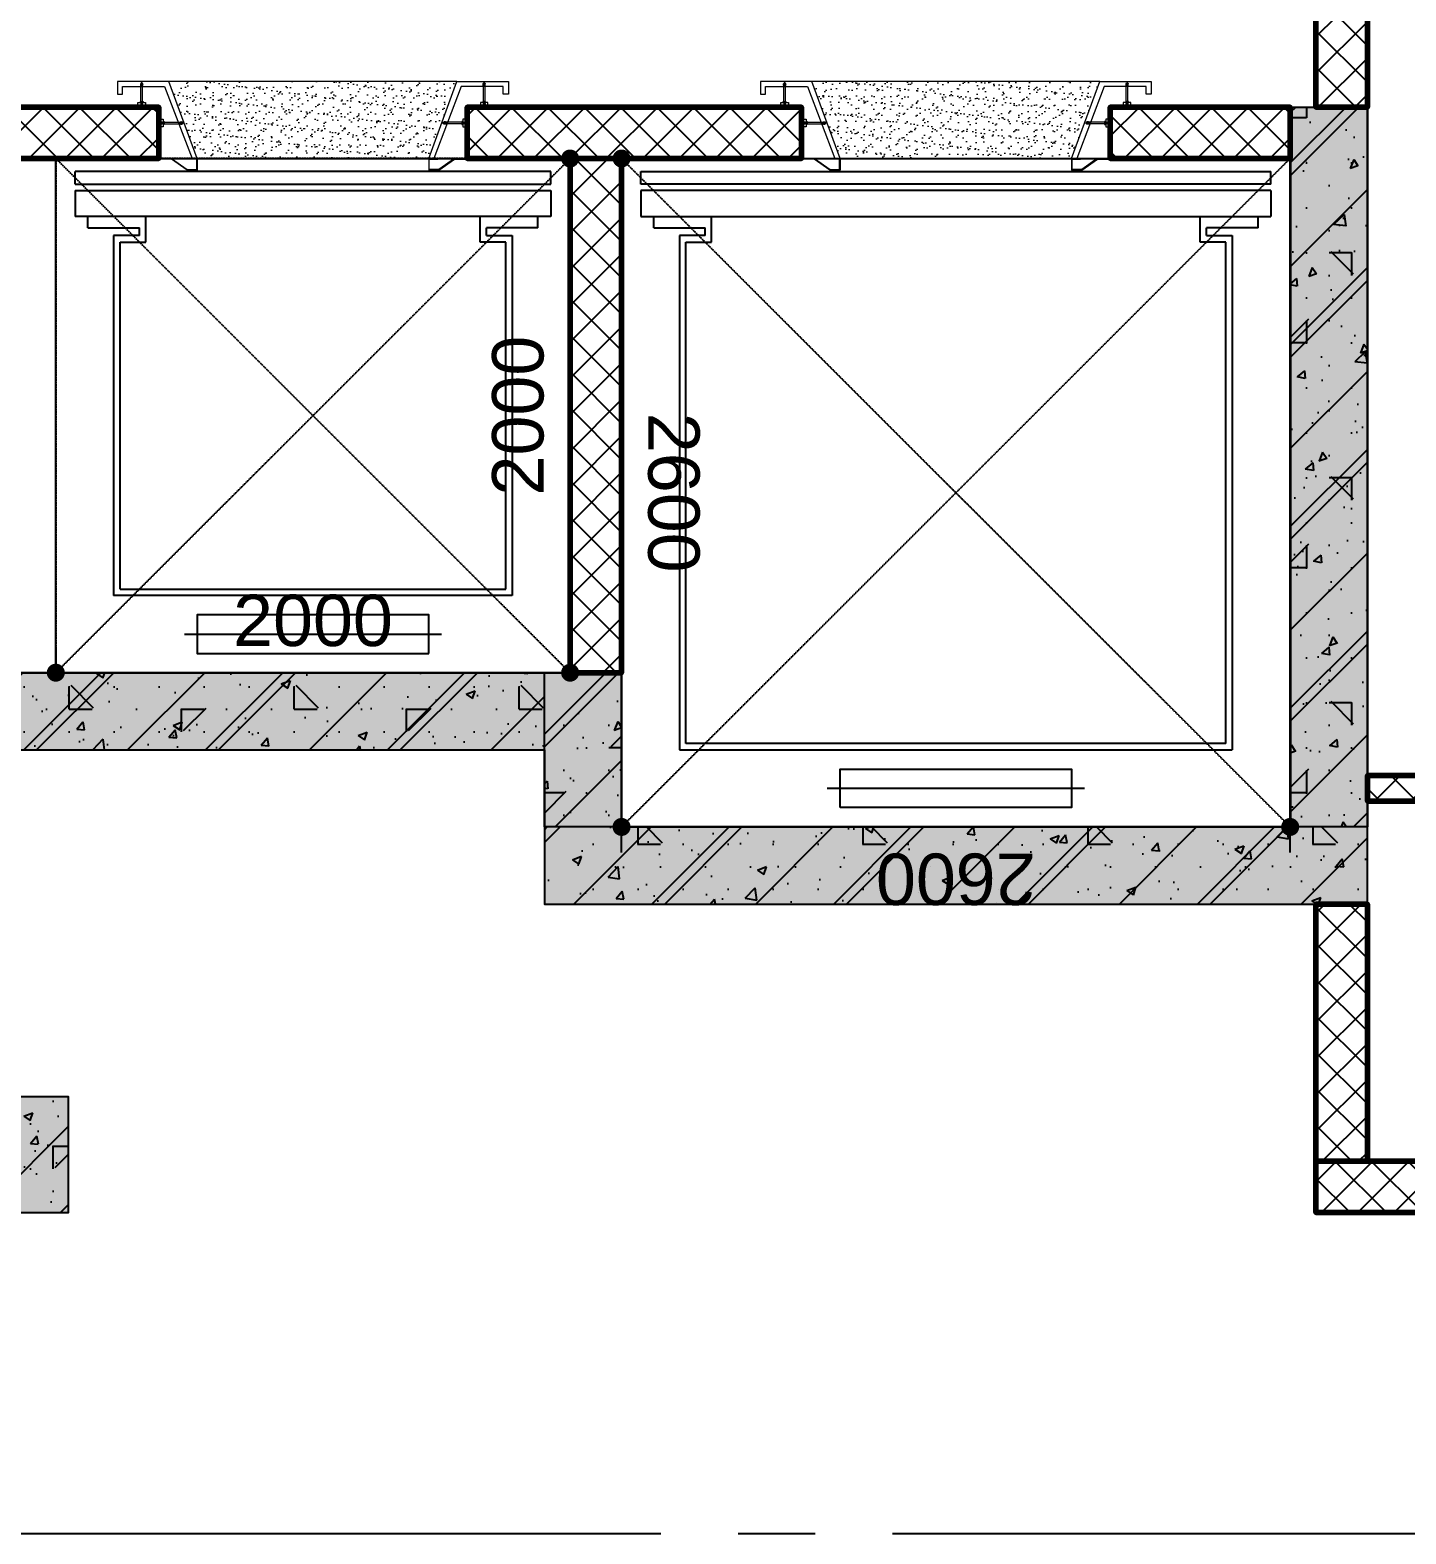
# Model space of a CAD drawing. Header units: millimetres. Extents: x 379264 to 1158416, y -283062 to 356890.
# Drawn here: x 419111 to 424461, y 225817 to 231667 of the extents above; entities that cross this region are included whole.
import ezdxf
from ezdxf.enums import TextEntityAlignment as Align

# ---------------------------------------------------------------- set-up
doc = ezdxf.new("R2010")
doc.units = ezdxf.units.MM
doc.linetypes.add('MB Ham 2$0$mb_loi thang 2-19 twa$0$Lift Car$0$Hidden10.5', pattern=[1.5, 1, -0.5])
doc.linetypes.add('MB_Luoi truc$0$Center101', pattern=[13, 10, -1, 1, -1])
for name, color, linetype in [('MB Ham 2$0$Brick Wall', 4, 'Continuous'), ('MB Ham 2$0$Lift Car', 214, 'Continuous'), ('MB Ham 2$0$Wall Hatch', 134, 'Continuous'), ('MB Ham 2$0$X-Ref', 7, 'Continuous'), ('mb_cot ham 2$0$Concrete Hatch', 218, 'Continuous'), ('mb_cot ham 2$0$Concrete Line', 6, 'Continuous'), ('mb_cot ham 2$0$Concrete Solid', 216, 'Continuous'), ('mb_cot ham 2$0$Lift Car', 214, 'Continuous'), ('MB_Luoi truc$0$Grid', 34, 'Continuous'), ('MB_Luoi truc$0$Grid Line', 251, 'MB_Luoi truc$0$Center101')]:
    doc.layers.add(name, color=color, linetype=linetype)
for name, color, linetype, lineweight in [('MB Ham 2$0$Hatch vat lieu', 250, 'Continuous', 5), ('MB Ham 2$0$Net Thay khac', 30, 'Continuous', 15), ('MB Ham 2$0$Wall Line', 4, 'Continuous', 70)]:
    doc.layers.add(name, color=color, linetype=linetype, lineweight=lineweight)
doc.styles.add('MB Ham 2$0$mb_loi thang 2-19 twa$0$Arial_C', font='arial.ttf')
doc.styles.add('MB_Luoi truc$0$Grid A-F$0$VNI-HelveCB', font='VHELVCB_0.TTF')
doc.dimstyles.new('MB Ham 2$0$mb_loi thang 2-19 twa$0$Dim 100 (A1-A2)', dxfattribs={"dimscale": 100, "dimtxt": 2, "dimasz": 0.7, "dimexe": 0, "dimexo": 1, "dimgap": 1, "dimtad": 1, "dimdec": 0, "dimzin": 12, "dimdsep": 46, "dimtxsty": 'MB Ham 2$0$mb_loi thang 2-19 twa$0$Arial_C', "dimblk": 'MB Ham 2$0$mb_loi thang 2-19 twa$0$_Dot', "dimcen": 1, "dimclrd": 256, "dimclre": 256, "dimclrt": 3, "dimadec": 0, "dimazin": 0, "dimtfac": 1, "dimtdec": 0, "dimtix": 1, "dimtmove": 2, "dimatfit": 3, "dimldrblk": 'MB Ham 2$0$mb_loi thang 2-19 twa$0$HTT Arrow 30', "dimfxl": 1, "dimtolj": 1, "dimtzin": 0, "dimarcsym": 0})

# ---------------------------------------------------------------- blocks, each defined once
blk = doc.blocks.new('MB Ham 2$0$mb_loi thang 2-19 twa$0$_Dot')
at = {"color": 0, "linetype": 'ByBlock', "lineweight": -2}
blk.add_line((-0.5, 0), (-1, 0), dxfattribs=at)
at = {"color": 0, "linetype": 'ByBlock', "const_width": 0.5}
blk.add_lwpolyline([(-0.25, 0, 1), (0.25, 0, 1)], format="xyb", close=True, dxfattribs=at)
blk = doc.blocks.new('*D1552')
at = {"layer": 'Defpoints', "lineweight": -2, "transparency": 16777216}
for p, q in [((-1000, -900), (-1000, -1000)), ((1000, -900), (1000, -1000)), ((-930, -1000), (930, -1000))]:
    blk.add_line(p, q, dxfattribs=at)
at = {"layer": 'Defpoints', "color": 0, "transparency": 16777216}
for p in [(-1000, -1000), (1000, -1000), (1000, -1000)]:
    blk.add_point(p, dxfattribs=at)
at = {"layer": 'Defpoints', "lineweight": -2, "transparency": 16777216, "xscale": 70, "yscale": 70, "zscale": 70, "rotation": 180}
blk.add_blockref('MB Ham 2$0$mb_loi thang 2-19 twa$0$_Dot', (-1000, -1000), dxfattribs=at)
at = {"layer": 'Defpoints', "lineweight": -2, "transparency": 16777216, "xscale": 70, "yscale": 70, "zscale": 70}
blk.add_blockref('MB Ham 2$0$mb_loi thang 2-19 twa$0$_Dot', (1000, -1000), dxfattribs=at)
at = {"layer": 'Defpoints', "color": 3, "transparency": 16777216, "insert": (1.237594974718147e-14, -797.8854024556617), "char_height": 200, "attachment_point": 5, "style": 'MB Ham 2$0$mb_loi thang 2-19 twa$0$Arial_C'}
blk.add_mtext('\\A1;2000', dxfattribs=at)
blk = doc.blocks.new('MB Ham 2$0$mb_loi thang 2-19 twa$0$HTT Arrow 30')
blk.add_hatch(color=256).paths.add_polyline_path([(-2.5, 0.3750000000000002), (-2.5, -0.3749999999999998), (0, 0)])
at = {"color": 0, "linetype": 'ByBlock', "lineweight": -2}
for p, q in [((0, 0), (-2.5, 0.3750000000000002)), ((-2.5, -0.3749999999999998), (-2.5, 0.3750000000000002)), ((0, 0), (-2.5, -0.3749999999999998))]:
    blk.add_line(p, q, dxfattribs=at)
blk = doc.blocks.new('*D1554')
at = {"layer": 'Defpoints', "lineweight": -2, "transparency": 16777216}
for p, q in [((899.9999999999422, 1000), (999.9999999998181, 1000)), ((999.9999999998181, 930.0000000000005), (999.9999999998186, -930.0000000000005)), ((899.9999999999422, -1000), (999.9999999998186, -1000))]:
    blk.add_line(p, q, dxfattribs=at)
at = {"layer": 'Defpoints', "color": 0, "transparency": 16777216}
for p in [(999.9999999999422, 1000), (999.9999999999422, -1000), (999.9999999998186, -1000)]:
    blk.add_point(p, dxfattribs=at)
at = {"layer": 'Defpoints', "lineweight": -2, "transparency": 16777216, "xscale": 70, "yscale": 70, "zscale": 70}
for p, rotation in [((999.9999999998181, 1000), 90), ((999.9999999998186, -1000), 270)]:
    blk.add_blockref('MB Ham 2$0$mb_loi thang 2-19 twa$0$_Dot', p, dxfattribs=dict(at, rotation=rotation))
at = {"layer": 'Defpoints', "color": 3, "transparency": 16777216, "insert": (797.8854024554798, -2.638541159062256e-13), "char_height": 200, "attachment_point": 5, "rotation": 90, "style": 'MB Ham 2$0$mb_loi thang 2-19 twa$0$Arial_C'}
blk.add_mtext('\\A1;2000', dxfattribs=at)
blk = doc.blocks.new('MB Ham 2$0$mb_loi thang 2-19 twa$0$f')
for points in [[(40153.18839619188, 26917.16840306027), (40153.18839619188, 26913.48090304933), (40182.68839619188, 26913.48090304933), (40182.68839619188, 26917.16840306027)], [(40174.22283205495, 26912.54927606651), (40174.22283205495, 26913.48090304933), (40161.48220042295, 26913.48090304933), (40161.48220042295, 26912.54927606651)], [(40173.07638740548, 26909.13388457875), (40173.07638740548, 26912.54927606651), (40162.62864507207, 26912.54927606651), (40162.62864507207, 26909.13388457875)], [(40174.30871200783, 26898.98677609582), (40174.30871200783, 26899.91840307866), (40161.56808037583, 26899.91840307866), (40161.56808037583, 26898.98677609582)], [(40173.16226735836, 26895.571384608), (40173.16226735836, 26898.98677609582), (40162.71452502495, 26898.98677609582), (40162.71452502495, 26895.571384608)]]:
    blk.add_lwpolyline(points, close=True)
for points in [[(40153.18839619188, 26913.48090304933), (40153.18839619188, 26899.91840307855), (40182.68839619188, 26899.91840307855), (40182.68839619188, 26913.48090304933)], [(40162.62864507201, 26912.54927606695), (40173.07638740569, 26912.54927606695)], [(40171.2143326449, 26909.13388457875), (40171.21433264391, 26904.60654892505), (40169.42678753402, 26901.72668734758), (40166.27824494046, 26901.72668734813), (40164.49069983141, 26904.60654892654), (40164.4906998324, 26909.13388457875)], [(40171.21433264475, 26908.6407286134), (40164.49069983225, 26908.64072861468), (40171.21433264451, 26907.2960020509), (40164.49069983201, 26907.29600205218), (40171.2143326442, 26905.9512754884), (40164.4906998317, 26905.95127548968), (40171.21433264391, 26904.6065489259), (40164.49069983141, 26904.60654892718)], [(40162.71452502489, 26898.98677609614), (40173.16226735857, 26898.98677609614)]]:
    blk.add_lwpolyline(points)
for points in [[(40162.62864507186, 26910.34500112799, 0.4220758776301268), (40163.79420432608, 26909.13388457872)], [(40164.82233215937, 26909.13388457872, 0.414213562373095), (40166.03344870874, 26910.34500112804)], [(40167.24456525811, 26909.13388457872, -0.414213562373095), (40166.0334487088, 26910.34500112804), (40166.03344870894, 26912.54927606695)], [(40168.50602510484, 26909.13388457872, 0.414213562373095), (40169.71714165417, 26910.34500112804)], [(40170.90027865948, 26909.13388457872, -0.4308340453550198), (40169.71714165421, 26910.34500112819), (40169.71714165437, 26912.54927606695)], [(40171.95638603688, 26909.13388457872, 0.430075311257641), (40173.07638740554, 26910.34500112813)], [(40162.71452502478, 26896.78250115741, 0.4220758776472617), (40163.88008427895, 26895.571384608)], [(40171.30021259768, 26895.571384608), (40171.30021301704, 26836.10644209153, 0.03944031134689088), (40171.97257629962, 26832.45760323478), (40171.96954275685, 26826.92314448782, -1.000752242801846), (40163.90118338254, 26826.9292115701)], [(40164.57657978518, 26895.571384608), (40164.57658020657, 26836.10644209301, -0.03944031134689088), (40163.90421692462, 26832.45760323783), (40163.90421692462, 26826.76660918707)], [(40164.90821211225, 26895.571384608, 0.414213562373095), (40166.11932866162, 26896.78250115718), (40166.11932866182, 26898.98677609623)], [(40166.11932866157, 26896.78250115732, 0.414213562373095), (40167.33044521089, 26895.571384608)], [(40168.59190505762, 26895.571384608, 0.414213562373095), (40169.80302160699, 26896.78250115732)], [(40170.98615861226, 26895.571384608, -0.4308340453547344), (40169.80302160709, 26896.78250115741), (40169.80302160724, 26898.98677609623)], [(40172.0422659897, 26895.57138460779, 0.4300753112402258), (40173.16226735841, 26896.78250115718)], [(40171.96954275685, 26830.9573264538, 1.000752242801846), (40163.90118338254, 26830.95125937151)]]:
    blk.add_lwpolyline(points, format="xyb")
blk.add_circle((40167.93839433051, 26828.94023547078), 2.01708984375)
blk = doc.blocks.new('MB Ham 2$0$mb_loi thang 2-19 twa$0$cua thang may-off')
at = {"layer": 'MB Ham 2$0$Hatch vat lieu'}
h = blk.add_hatch(dxfattribs=at)
h.set_pattern_fill('AR-SAND', color=256, angle=180, style=0)
h.set_pattern_definition([(217.5, (8199.354488958634, 13114.30189037642), (1.60003129598404, -48.94132373293424), [0, -38.608, 0, -43.18, 0, -41.275]), (187.5, (8199.354488958634, 13114.30189037642), (-44.95232831380027, -71.68251005683543), [0, -20.828, 0, -34.79799999999999, 0, -13.335]), (147.4999999999999, (8230.596488958632, 13114.30189037642), (-79.0992370241458, -0.1437184678545665), [0, -12.7, 0, -45.72, 0, -59.69]), (137.5, (8230.596488958632, 13114.30189037642), (-76.35564524722972, -22.29293232572162), [0, -6.35, 0, -29.972, 0, -34.29])])
h.paths.add_polyline_path([(-699.99999999998, 250), (200.0000000000091, 250), (310.0000000000146, -49.9999999999709), (-809.0909090908972, -49.9999999999709)])
at = {"linetype": 'Continuous', "ltscale": 5}
for points in [[(-1049.999999999985, 250), (-799.9999999999854, 250), (-739.3333333332994, 293), (-701.9999999999854, 293), (-701.9999999999854, 252), (-734.9999999999854, 252), (-734.9999999999854, 250), (-699.9999999999854, 250), (-699.9999999999854, 295), (-739.7726070210774, 295), (-800.4392736877053, 252), (-1049.999999999985, 252), (-1049.999999999985, 250)], [(550.0000000000146, 250), (300.0000000000146, 250), (239.3333333333285, 293), (202.0000000000146, 293), (202.0000000000146, 252), (235.0000000000146, 252), (235.0000000000146, 250), (200.0000000000146, 250), (200.0000000000146, 295), (239.7726070211065, 295), (300.4392736877344, 252), (550.0000000000146, 252), (550.0000000000146, 250)]]:
    blk.add_lwpolyline(points, dxfattribs=at)
at = {"ltscale": 0.15}
for points in [[(-699.9999999999854, 250), (-809.9999999999854, -49.9999999999709), (-1009.999999999985, -49.9999999999709), (-1009.999999999985, 0), (-989.9999999999854, 0), (-989.9999999999854, -29.9999999999709), (-826.6915270681657, -29.9999999999709), (-720.3278907045296, 250)], [(200.0000000000146, 250), (310.0000000000146, -49.9999999999709), (510.0000000000146, -49.9999999999709), (510.0000000000146, 0), (490.0000000000146, 0), (490.0000000000146, -29.9999999999709), (326.6915270681948, -29.9999999999709), (220.3278907045587, 250)]]:
    blk.add_lwpolyline(points, close=True, dxfattribs=at)
at = {"flags": 128}
for points in [[(200.0000000000146, 250), (-699.9999999999854, 250)], [(310.0000000000146, -49.9999999999709), (-809.9999999999854, -49.9999999999709)]]:
    blk.add_lwpolyline(points, dxfattribs=at)
at = {"layer": 'MB Ham 2$0$Hatch vat lieu', "extrusion": (0, 0, -1), "xscale": -1, "zscale": -1, "rotation": 270}
blk.add_blockref('MB Ham 2$0$mb_loi thang 2-19 twa$0$f', (-26067.16840306027, -40056.06036716959), dxfattribs=at)
at = {"layer": 'MB Ham 2$0$Hatch vat lieu', "extrusion": (0, 0, -1), "zscale": -1, "rotation": 90}
blk.add_blockref('MB Ham 2$0$mb_loi thang 2-19 twa$0$f', (26567.16840306026, -40056.06036716957), dxfattribs=at)
at = {"layer": 'MB Ham 2$0$Hatch vat lieu', "extrusion": (0, 0, -1), "xscale": -1, "zscale": -1}
blk.add_blockref('MB Ham 2$0$mb_loi thang 2-19 twa$0$f', (41083.79875156956, -26867.16840306026), dxfattribs=at)
at = {"layer": 'MB Ham 2$0$Hatch vat lieu', "extrusion": (0, 0, -1), "zscale": -1}
blk.add_blockref('MB Ham 2$0$mb_loi thang 2-19 twa$0$f', (-40583.79875156959, -26867.16840306025), dxfattribs=at)
blk = doc.blocks.new('*D1558')
at = {"layer": 'Defpoints', "lineweight": -2, "transparency": 16777216}
for p, q in [((-1300, 1400), (-1300, 1300)), ((1300, 1400), (1300, 1300)), ((-1230, 1300), (1230, 1300))]:
    blk.add_line(p, q, dxfattribs=at)
at = {"layer": 'Defpoints', "color": 0, "transparency": 16777216}
for p in [(-1300, 1300), (1300, 1300), (1300, 1300)]:
    blk.add_point(p, dxfattribs=at)
at = {"layer": 'Defpoints', "lineweight": -2, "transparency": 16777216, "xscale": 70, "yscale": 70, "zscale": 70, "rotation": 180}
blk.add_blockref('MB Ham 2$0$mb_loi thang 2-19 twa$0$_Dot', (-1300, 1300), dxfattribs=at)
at = {"layer": 'Defpoints', "lineweight": -2, "transparency": 16777216, "xscale": 70, "yscale": 70, "zscale": 70}
blk.add_blockref('MB Ham 2$0$mb_loi thang 2-19 twa$0$_Dot', (1300, 1300), dxfattribs=at)
at = {"layer": 'Defpoints', "color": 3, "transparency": 16777216, "insert": (1.237594974718147e-14, 1502.114597544338), "char_height": 200, "attachment_point": 5, "style": 'MB Ham 2$0$mb_loi thang 2-19 twa$0$Arial_C'}
blk.add_mtext('\\A1;2600', dxfattribs=at)
blk = doc.blocks.new('*D1559')
at = {"layer": 'Defpoints', "lineweight": -2, "transparency": 16777216}
for p, q in [((1199.999999999942, 1300), (1299.999999999658, 1300)), ((1299.999999999659, -1230), (1299.999999999658, 1230)), ((1199.999999999942, -1300), (1299.999999999659, -1300))]:
    blk.add_line(p, q, dxfattribs=at)
at = {"layer": 'Defpoints', "color": 0, "transparency": 16777216}
for p in [(1299.999999999942, 1300), (1299.999999999658, 1300), (1299.999999999942, -1300)]:
    blk.add_point(p, dxfattribs=at)
at = {"layer": 'Defpoints', "lineweight": -2, "transparency": 16777216, "xscale": 70, "yscale": 70, "zscale": 70}
for p, rotation in [((1299.999999999658, 1300), 90), ((1299.999999999659, -1300), 270)]:
    blk.add_blockref('MB Ham 2$0$mb_loi thang 2-19 twa$0$_Dot', p, dxfattribs=dict(at, rotation=rotation))
at = {"layer": 'Defpoints', "color": 3, "transparency": 16777216, "insert": (1097.88540245532, -2.822238178934262e-13), "char_height": 200, "attachment_point": 5, "rotation": 90, "style": 'MB Ham 2$0$mb_loi thang 2-19 twa$0$Arial_C'}
blk.add_mtext('\\A1;2600', dxfattribs=at)
blk = doc.blocks.new('*U1578')
at = {"layer": 'MB Ham 2$0$Wall Hatch'}
h = blk.add_hatch(dxfattribs=at)
h.set_pattern_fill('LINE10', color=256, scale=100, angle=45, style=0, pattern_type=2)
h.set_pattern_definition([(45, (-2250, 149.9999999999993), (-70.71067811865474, 70.71067811865476), [])])
h.paths.add_polyline_path([(-2400, -5.39124300757976e-13), (0, 0), (9.148237722911292e-14, 200), (-2400, 199.9999999999995)])
at = {"layer": 'MB Ham 2$0$Wall Line'}
blk.add_lwpolyline([(-2400, -5.39124300757976e-13), (0, 0), (9.148237722911292e-14, 200), (-2400, 199.9999999999995)], close=True, dxfattribs=at)
blk = doc.blocks.new('*U1579')
at = {"layer": 'MB Ham 2$0$Wall Hatch'}
h = blk.add_hatch(dxfattribs=at)
h.set_pattern_fill('LINE10', color=256, scale=100, angle=45, style=0, pattern_type=2)
h.set_pattern_definition([(45, (-1850, 149.9999999999994), (-70.71067811865474, 70.71067811865476), [])])
h.paths.add_polyline_path([(-2000, -4.53859172466764e-13), (0, 0), (9.148237722911292e-14, 200), (-2000, 199.9999999999995)])
at = {"layer": 'MB Ham 2$0$Wall Line'}
blk.add_lwpolyline([(-2000, -4.53859172466764e-13), (0, 0), (9.148237722911292e-14, 200), (-2000, 199.9999999999995)], close=True, dxfattribs=at)
blk = doc.blocks.new('*U1580')
at = {"layer": 'MB Ham 2$0$Wall Hatch'}
h = blk.add_hatch(dxfattribs=at)
h.set_pattern_fill('LINE10', color=256, scale=100, angle=45, style=0, pattern_type=2)
h.set_pattern_definition([(45, (-1850, -1150), (-70.71067811865474, 70.71067811865476), [])])
h.paths.add_polyline_path([(4.440892098500626e-15, 700), (0, 0), (200, -1.358912982141192e-13), (200, 700)])
at = {"layer": 'MB Ham 2$0$Wall Line'}
blk.add_lwpolyline([(4.440892098500626e-15, 700), (0, 0), (200, -1.358912982141192e-13), (200, 700)], close=True, dxfattribs=at)
blk = doc.blocks.new('*U1581')
at = {"layer": 'MB Ham 2$0$Wall Hatch'}
h = blk.add_hatch(dxfattribs=at)
h.set_pattern_fill('LINE10', color=256, scale=100, angle=45, style=0, pattern_type=2)
h.set_pattern_definition([(45, (-1850, -550.0000000000005), (-70.71067811865474, 70.71067811865476), [])])
h.paths.add_polyline_path([(4.440892098500626e-15, 1300), (0, 0), (200, -1.358912982141192e-13), (200, 1300)])
at = {"layer": 'MB Ham 2$0$Wall Line'}
blk.add_lwpolyline([(4.440892098500626e-15, 1300), (0, 0), (200, -1.358912982141192e-13), (200, 1300)], close=True, dxfattribs=at)
blk = doc.blocks.new('*U1582')
at = {"layer": 'MB Ham 2$0$Wall Hatch'}
h = blk.add_hatch(dxfattribs=at)
h.set_pattern_fill('LINE10', color=256, scale=100, angle=45, style=0, pattern_type=2)
h.set_pattern_definition([(45, (-1850, -850.0000000000005), (-70.71067811865474, 70.71067811865476), [])])
h.paths.add_polyline_path([(4.440892098500626e-15, 1000), (0, 0), (200, -1.358912982141192e-13), (200, 1000)])
at = {"layer": 'MB Ham 2$0$Wall Line'}
blk.add_lwpolyline([(4.440892098500626e-15, 1000), (0, 0), (200, -1.358912982141192e-13), (200, 1000)], close=True, dxfattribs=at)
blk = doc.blocks.new('*U1592')
at = {"layer": 'MB Ham 2$0$Wall Hatch'}
h = blk.add_hatch(dxfattribs=at)
h.set_pattern_fill('LINE10', color=256, scale=100, angle=45, style=0, pattern_type=2)
h.set_pattern_definition([(45, (-3149.999999999998, -2650.000000000001), (-70.71067811865474, 70.71067811865476), [])])
h.paths.add_polyline_path([(-3.419486915845482e-13, 500), (0, 0), (200, -2.664535259100401e-15), (199.9999999999996, 500)])
at = {"layer": 'MB Ham 2$0$Wall Line'}
blk.add_lwpolyline([(-3.419486915845482e-13, 500), (0, 0), (200, -2.664535259100401e-15), (199.9999999999996, 500)], close=True, dxfattribs=at)
blk = doc.blocks.new('*U1589')
at = {"layer": 'MB Ham 2$0$Wall Hatch'}
h = blk.add_hatch(dxfattribs=at)
h.set_pattern_fill('LINE10', color=256, scale=100, angle=45, style=0, pattern_type=2)
h.set_pattern_definition([(45, (-849.9999999999999, 149.9999999999997), (-70.71067811865474, 70.71067811865476), [])])
h.paths.add_polyline_path([(-999.9999999999999, -2.264854970235319e-13), (0, 0), (9.148237722911292e-14, 200), (-999.9999999999999, 199.9999999999998)])
at = {"layer": 'MB Ham 2$0$Wall Line'}
blk.add_lwpolyline([(-999.9999999999999, -2.264854970235319e-13), (0, 0), (9.148237722911292e-14, 200), (-999.9999999999999, 199.9999999999998)], close=True, dxfattribs=at)
blk = doc.blocks.new('*U1588')
at = {"layer": 'MB Ham 2$0$Wall Hatch'}
h = blk.add_hatch(dxfattribs=at)
h.set_pattern_fill('LINE10', color=256, scale=100, angle=45, style=0, pattern_type=2)
h.set_pattern_definition([(45, (-450, 1050), (-70.71067811865474, 70.71067811865476), [])])
h.paths.add_polyline_path([(-1.77635683940025e-15, 1400), (0, 0), (100, -1.358912982141192e-13), (100, 1400)])
at = {"layer": 'MB Ham 2$0$Wall Line'}
blk.add_lwpolyline([(-1.77635683940025e-15, 1400), (0, 0), (100, -1.358912982141192e-13), (100, 1400)], close=True, dxfattribs=at)
blk = doc.blocks.new('*U1596')
at = {"layer": 'MB_Luoi truc$0$Grid Line'}
blk.add_line((0, 0), (0, 438), dxfattribs=at)
at = {"layer": 'MB_Luoi truc$0$Grid', "lineweight": -2, "style": 'MB_Luoi truc$0$Grid A-F$0$VNI-HelveCB'}
for tag, p in [('GRIDSUB', (0, 447)), ('GRID', (0, -9))]:
    blk.add_attdef(tag, text='', height=5, dxfattribs=at).set_placement(p, align=Align.MIDDLE)
blk = doc.blocks.new('*U1653')
at = {"layer": 'mb_cot ham 2$0$Concrete Hatch'}
h = blk.add_hatch(dxfattribs=at)
h.set_pattern_fill('CONCRETE', color=256, scale=50, style=0, pattern_type=2)
h.set_pattern_definition([(45, (3050, -49.99999999999986), (-176.7766952966369, 176.7766952966369), []), (45, (3050, 1.4210854715202e-13), (-353.5533905932737, 353.5533905932738), []), (49.99999999999999, (3050, -49.99999999999986), (358.6300913003767, -31.37606749129755), [37.5, -412.5]), (355, (3050, -49.99999999999986), (-69.3756668065, 376.0960668500059), [30, -330]), (100.4514, (3079.88584, -52.61466999999985), (289.2546908570108, 344.7197710304768), [31.870095, -350.571056]), (46.18420000000001, (3050, 50.00000000000014), (533.6205243128222, -82.75950716450905), [56.25, -618.75]), (96.6356, (3094.4683725, 43.10334650000013), (467.3313527743517, 487.0589354502209), [47.805144, -525.8565]), (351.1842, (3050, 50.00000000000014), (467.3309725668136, 487.0593004626623), [45, -495]), (21, (3100, 25.00000000000014), (298.4535260592309, -201.3094453326694), [37.5, -412.5]), (326.0000000000001, (3100, 25.00000000000014), (121.6576659607909, 362.5750225234265), [30, -330]), (71.4514, (3124.8711165, 8.224197000000146), (420.111314290745, 161.2652483549762), [31.870095, -350.571056]), (37.50000000000001, (3050, -49.99999999999986), (6.079927658645334, 166.4469269156558), [0, -326, 0, -335, 0, -331.25]), (7.499999999999999, (3050, -49.99999999999986), (131.5347687210743, 197.2058559411801), [0, -191, 0, -318.5, 0, -126.25]), (327.5, (2938.5, -49.99999999999986), (266.9112180862045, -11.2774358671899), [0, -125, 0, -390, 0, -517.5]), (317.5, (2888.5, -49.99999999999986), (291.5930846711931, 50.05249116615882), [0, -162.5, 0, -259, 0, -367.5]), (0, (3225, 125.0000000000001), (0, 875), [87.5, -787.5]), (0, (3487.5, 300.0000000000001), (0, 875), [87.5, -787.5]), (0, (3312.5, 650.0000000000001), (0, 875), [87.5, -350, 87.5, -350]), (90, (3225, 125.0000000000001), (-875, 5.35782974626967e-14), [87.5, -787.5]), (90, (3312.5, 650.0000000000001), (-875, 5.35782974626967e-14), [87.5, -787.5]), (90, (3575, 300.0000000000001), (-875, 5.35782974626967e-14), [87.5, -787.5]), (90, (3750, 562.5000000000001), (-875, 5.35782974626967e-14), [87.5, -787.5]), (135, (3312.5, 125.0000000000001), (-875.016357447105, 8.881784197001252e-14), [123.76, -1113.7]), (135, (3400, 650.0000000000001), (-875.016357447105, 8.881784197001252e-14), [123.76, -1113.7]), (45, (3487.5, 300.0000000000001), (8.881784197001252e-14, 875.016357447105), [123.76, -247.485, 123.76, -742.455]), (0, (2875, -49.99999999999986), (87.5, 87.5), [-175, 0])])
h.paths.add_polyline_path([(-50, 150), (-50, -149.9999999999999), (3150, -150), (3150, 150)])
at = {"layer": 'mb_cot ham 2$0$Concrete Solid'}
blk.add_hatch(color=256, dxfattribs=at).paths.add_polyline_path([(-50, 150), (-50, -149.9999999999999), (3150, -150), (3150, 150)])
at = {"layer": 'mb_cot ham 2$0$Concrete Line'}
blk.add_lwpolyline([(-50, 150), (-50, -149.9999999999999), (3150, -150), (3150, 150)], close=True, dxfattribs=at)
blk = doc.blocks.new('*U1654')
at = {"layer": 'mb_cot ham 2$0$Concrete Hatch'}
h = blk.add_hatch(dxfattribs=at)
h.set_pattern_fill('CONCRETE', color=256, scale=50, style=0, pattern_type=2)
h.set_pattern_definition([(45, (4250, -49.99999999999986), (-176.7766952966369, 176.7766952966369), []), (45, (4250, 1.4210854715202e-13), (-353.5533905932737, 353.5533905932738), []), (49.99999999999999, (4250, -49.99999999999986), (358.6300913003767, -31.37606749129755), [37.5, -412.5]), (355, (4250, -49.99999999999986), (-69.3756668065, 376.0960668500059), [30, -330]), (100.4514, (4279.88584, -52.61466999999985), (289.2546908570108, 344.7197710304768), [31.870095, -350.571056]), (46.18420000000001, (4250, 50.00000000000014), (533.6205243128222, -82.75950716450905), [56.25, -618.75]), (96.6356, (4294.4683725, 43.10334650000013), (467.3313527743517, 487.0589354502209), [47.805144, -525.8565]), (351.1842, (4250, 50.00000000000014), (467.3309725668136, 487.0593004626623), [45, -495]), (21, (4300, 25.00000000000014), (298.4535260592309, -201.3094453326694), [37.5, -412.5]), (326.0000000000001, (4300, 25.00000000000014), (121.6576659607909, 362.5750225234265), [30, -330]), (71.4514, (4324.8711165, 8.224197000000146), (420.111314290745, 161.2652483549762), [31.870095, -350.571056]), (37.50000000000001, (4250, -49.99999999999986), (6.079927658645334, 166.4469269156558), [0, -326, 0, -335, 0, -331.25]), (7.499999999999999, (4250, -49.99999999999986), (131.5347687210743, 197.2058559411801), [0, -191, 0, -318.5, 0, -126.25]), (327.5, (4138.5, -49.99999999999986), (266.9112180862045, -11.2774358671899), [0, -125, 0, -390, 0, -517.5]), (317.5, (4088.5, -49.99999999999986), (291.5930846711931, 50.05249116615882), [0, -162.5, 0, -259, 0, -367.5]), (0, (4425, 125.0000000000001), (0, 875), [87.5, -787.5]), (0, (4687.5, 300.0000000000001), (0, 875), [87.5, -787.5]), (0, (4512.5, 650.0000000000001), (0, 875), [87.5, -350, 87.5, -350]), (90, (4425, 125.0000000000001), (-875, 5.35782974626967e-14), [87.5, -787.5]), (90, (4512.5, 650.0000000000001), (-875, 5.35782974626967e-14), [87.5, -787.5]), (90, (4775, 300.0000000000001), (-875, 5.35782974626967e-14), [87.5, -787.5]), (90, (4950, 562.5000000000001), (-875, 5.35782974626967e-14), [87.5, -787.5]), (135, (4512.5, 125.0000000000001), (-875.016357447105, 8.881784197001252e-14), [123.76, -1113.7]), (135, (4600, 650.0000000000001), (-875.016357447105, 8.881784197001252e-14), [123.76, -1113.7]), (45, (4687.5, 300.0000000000001), (8.881784197001252e-14, 875.016357447105), [123.76, -247.485, 123.76, -742.455]), (0, (4075, -49.99999999999986), (87.5, 87.5), [-175, 0])])
h.paths.add_polyline_path([(-50, 150), (-50, -149.9999999999999), (4350, -150), (4350, 150)])
at = {"layer": 'mb_cot ham 2$0$Concrete Solid'}
blk.add_hatch(color=256, dxfattribs=at).paths.add_polyline_path([(-50, 150), (-50, -149.9999999999999), (4350, -150), (4350, 150)])
at = {"layer": 'mb_cot ham 2$0$Concrete Line'}
blk.add_lwpolyline([(-50, 150), (-50, -149.9999999999999), (4350, -150), (4350, 150)], close=True, dxfattribs=at)
blk = doc.blocks.new('*U1655')
at = {"layer": 'mb_cot ham 2$0$Concrete Hatch'}
h = blk.add_hatch(dxfattribs=at)
h.set_pattern_fill('CONCRETE', color=256, scale=50, style=0, pattern_type=2)
h.set_pattern_definition([(45, (2650, -49.99999999999986), (-176.7766952966369, 176.7766952966369), []), (45, (2650, 1.4210854715202e-13), (-353.5533905932737, 353.5533905932738), []), (49.99999999999999, (2650, -49.99999999999986), (358.6300913003767, -31.37606749129755), [37.5, -412.5]), (355, (2650, -49.99999999999986), (-69.3756668065, 376.0960668500059), [30, -330]), (100.4514, (2679.88584, -52.61466999999985), (289.2546908570108, 344.7197710304768), [31.870095, -350.571056]), (46.18420000000001, (2650, 50.00000000000014), (533.6205243128222, -82.75950716450905), [56.25, -618.75]), (96.6356, (2694.4683725, 43.10334650000013), (467.3313527743517, 487.0589354502209), [47.805144, -525.8565]), (351.1842, (2650, 50.00000000000014), (467.3309725668136, 487.0593004626623), [45, -495]), (21, (2700, 25.00000000000014), (298.4535260592309, -201.3094453326694), [37.5, -412.5]), (326.0000000000001, (2700, 25.00000000000014), (121.6576659607909, 362.5750225234265), [30, -330]), (71.4514, (2724.8711165, 8.224197000000146), (420.111314290745, 161.2652483549762), [31.870095, -350.571056]), (37.50000000000001, (2650, -49.99999999999986), (6.079927658645334, 166.4469269156558), [0, -326, 0, -335, 0, -331.25]), (7.499999999999999, (2650, -49.99999999999986), (131.5347687210743, 197.2058559411801), [0, -191, 0, -318.5, 0, -126.25]), (327.5, (2538.5, -49.99999999999986), (266.9112180862045, -11.2774358671899), [0, -125, 0, -390, 0, -517.5]), (317.5, (2488.5, -49.99999999999986), (291.5930846711931, 50.05249116615882), [0, -162.5, 0, -259, 0, -367.5]), (0, (2825, 125.0000000000001), (0, 875), [87.5, -787.5]), (0, (3087.5, 300.0000000000001), (0, 875), [87.5, -787.5]), (0, (2912.5, 650.0000000000001), (0, 875), [87.5, -350, 87.5, -350]), (90, (2825, 125.0000000000001), (-875, 5.35782974626967e-14), [87.5, -787.5]), (90, (2912.5, 650.0000000000001), (-875, 5.35782974626967e-14), [87.5, -787.5]), (90, (3175, 300.0000000000001), (-875, 5.35782974626967e-14), [87.5, -787.5]), (90, (3350, 562.5000000000001), (-875, 5.35782974626967e-14), [87.5, -787.5]), (135, (2912.5, 125.0000000000001), (-875.016357447105, 8.881784197001252e-14), [123.76, -1113.7]), (135, (3000, 650.0000000000001), (-875.016357447105, 8.881784197001252e-14), [123.76, -1113.7]), (45, (3087.5, 300.0000000000001), (8.881784197001252e-14, 875.016357447105), [123.76, -247.485, 123.76, -742.455]), (0, (2475, -49.99999999999986), (87.5, 87.5), [-175, 0])])
h.paths.add_polyline_path([(-50, 150), (-50, -149.9999999999999), (2750, -150), (2750, 150)])
at = {"layer": 'mb_cot ham 2$0$Concrete Solid'}
blk.add_hatch(color=256, dxfattribs=at).paths.add_polyline_path([(-50, 150), (-50, -149.9999999999999), (2750, -150), (2750, 150)])
at = {"layer": 'mb_cot ham 2$0$Concrete Line'}
blk.add_lwpolyline([(-50, 150), (-50, -149.9999999999999), (2750, -150), (2750, 150)], close=True, dxfattribs=at)
blk = doc.blocks.new('*U1657')
at = {"layer": 'mb_cot ham 2$0$Concrete Hatch'}
h = blk.add_hatch(dxfattribs=at)
h.set_pattern_fill('CONCRETE', color=256, scale=50, style=0, pattern_type=2)
h.set_pattern_definition([(45, (-150, -49.99999999999986), (-176.7766952966369, 176.7766952966369), []), (45, (-150, 1.4210854715202e-13), (-353.5533905932737, 353.5533905932738), []), (49.99999999999999, (-150, -49.99999999999986), (358.6300913003767, -31.37606749129755), [37.5, -412.5]), (355, (-150, -49.99999999999986), (-69.3756668065, 376.0960668500059), [30, -330]), (100.4514, (-120.11416, -52.61466999999985), (289.2546908570108, 344.7197710304768), [31.870095, -350.571056]), (46.18420000000001, (-150, 50.00000000000014), (533.6205243128222, -82.75950716450905), [56.25, -618.75]), (96.6356, (-105.5316275, 43.10334650000013), (467.3313527743517, 487.0589354502209), [47.805144, -525.8565]), (351.1842, (-150, 50.00000000000014), (467.3309725668136, 487.0593004626623), [45, -495]), (21, (-100, 25.00000000000014), (298.4535260592309, -201.3094453326694), [37.5, -412.5]), (326.0000000000001, (-100, 25.00000000000014), (121.6576659607909, 362.5750225234265), [30, -330]), (71.4514, (-75.1288835, 8.224197000000146), (420.111314290745, 161.2652483549762), [31.870095, -350.571056]), (37.50000000000001, (-150, -49.99999999999986), (6.079927658645334, 166.4469269156558), [0, -326, 0, -335, 0, -331.25]), (7.499999999999999, (-150, -49.99999999999986), (131.5347687210743, 197.2058559411801), [0, -191, 0, -318.5, 0, -126.25]), (327.5, (-261.5, -49.99999999999986), (266.9112180862045, -11.2774358671899), [0, -125, 0, -390, 0, -517.5]), (317.5, (-311.5, -49.99999999999986), (291.5930846711931, 50.05249116615882), [0, -162.5, 0, -259, 0, -367.5]), (0, (25, 125.0000000000001), (0, 875), [87.5, -787.5]), (0, (287.5, 300.0000000000001), (0, 875), [87.5, -787.5]), (0, (112.5, 650.0000000000001), (0, 875), [87.5, -350, 87.5, -350]), (90, (25, 125.0000000000001), (-875, 5.35782974626967e-14), [87.5, -787.5]), (90, (112.5, 650.0000000000001), (-875, 5.35782974626967e-14), [87.5, -787.5]), (90, (375, 300.0000000000001), (-875, 5.35782974626967e-14), [87.5, -787.5]), (90, (550, 562.5000000000001), (-875, 5.35782974626967e-14), [87.5, -787.5]), (135, (112.5, 125.0000000000001), (-875.016357447105, 8.881784197001252e-14), [123.76, -1113.7]), (135, (200, 650.0000000000001), (-875.016357447105, 8.881784197001252e-14), [123.76, -1113.7]), (45, (287.5, 300.0000000000001), (8.881784197001252e-14, 875.016357447105), [123.76, -247.485, 123.76, -742.455]), (0, (-325, -49.99999999999986), (87.5, 87.5), [-175, 0])])
h.paths.add_polyline_path([(-350, 150), (-350, -149.9999999999999), (250, -150), (250, 150)])
at = {"layer": 'mb_cot ham 2$0$Concrete Solid'}
blk.add_hatch(color=256, dxfattribs=at).paths.add_polyline_path([(-350, 150), (-350, -149.9999999999999), (250, -150), (250, 150)])
at = {"layer": 'mb_cot ham 2$0$Concrete Line'}
blk.add_lwpolyline([(-350, 150), (-350, -149.9999999999999), (250, -150), (250, 150)], close=True, dxfattribs=at)
blk = doc.blocks.new('*U1659')
at = {"layer": 'mb_cot ham 2$0$Concrete Hatch'}
h = blk.add_hatch(dxfattribs=at)
h.set_pattern_fill('CONCRETE', color=256, scale=50, style=0, pattern_type=2)
h.set_pattern_definition([(45, (1999.999999999913, 1.4210854715202e-13), (-176.7766952966369, 176.7766952966369), []), (45, (1999.999999999913, 50.00000000000014), (-353.5533905932737, 353.5533905932738), []), (49.99999999999999, (1999.999999999913, 1.4210854715202e-13), (358.6300913003767, -31.37606749129755), [37.5, -412.5]), (355, (1999.999999999913, 1.4210854715202e-13), (-69.3756668065, 376.0960668500059), [30, -330]), (100.4514, (2029.885839999913, -2.614669999999848), (289.2546908570108, 344.7197710304768), [31.870095, -350.571056]), (46.18420000000001, (1999.999999999913, 100.0000000000001), (533.6205243128222, -82.75950716450905), [56.25, -618.75]), (96.6356, (2044.468372499913, 93.10334650000013), (467.3313527743517, 487.0589354502209), [47.805144, -525.8565]), (351.1842, (1999.999999999913, 100.0000000000001), (467.3309725668136, 487.0593004626623), [45, -495]), (21, (2049.999999999913, 75.00000000000014), (298.4535260592309, -201.3094453326694), [37.5, -412.5]), (326.0000000000001, (2049.999999999913, 75.00000000000014), (121.6576659607909, 362.5750225234265), [30, -330]), (71.4514, (2074.871116499913, 58.22419700000015), (420.111314290745, 161.2652483549762), [31.870095, -350.571056]), (37.50000000000001, (1999.999999999913, 1.4210854715202e-13), (6.079927658645334, 166.4469269156558), [0, -326, 0, -335, 0, -331.25]), (7.499999999999999, (1999.999999999913, 1.4210854715202e-13), (131.5347687210743, 197.2058559411801), [0, -191, 0, -318.5, 0, -126.25]), (327.5, (1888.499999999913, 1.4210854715202e-13), (266.9112180862045, -11.2774358671899), [0, -125, 0, -390, 0, -517.5]), (317.5, (1838.499999999913, 1.4210854715202e-13), (291.5930846711931, 50.05249116615882), [0, -162.5, 0, -259, 0, -367.5]), (0, (2174.999999999913, 175.0000000000001), (0, 875), [87.5, -787.5]), (0, (2437.499999999913, 350.0000000000001), (0, 875), [87.5, -787.5]), (0, (2262.499999999913, 700.0000000000001), (0, 875), [87.5, -350, 87.5, -350]), (90, (2174.999999999913, 175.0000000000001), (-875, 5.35782974626967e-14), [87.5, -787.5]), (90, (2262.499999999913, 700.0000000000001), (-875, 5.35782974626967e-14), [87.5, -787.5]), (90, (2524.999999999913, 350.0000000000001), (-875, 5.35782974626967e-14), [87.5, -787.5]), (90, (2699.999999999913, 612.5000000000001), (-875, 5.35782974626967e-14), [87.5, -787.5]), (135, (2262.499999999913, 175.0000000000001), (-875.016357447105, 8.881784197001252e-14), [123.76, -1113.7]), (135, (2349.999999999913, 700.0000000000001), (-875.016357447105, 8.881784197001252e-14), [123.76, -1113.7]), (45, (2437.499999999913, 350.0000000000001), (8.881784197001252e-14, 875.016357447105), [123.76, -247.485, 123.76, -742.455]), (0, (1824.999999999913, 1.4210854715202e-13), (87.5, 87.5), [-175, 0])])
h.paths.add_polyline_path([(-250.0000000000871, 250), (-250.0000000000871, -199.9999999999999), (2300, -200), (2300, 250)])
at = {"layer": 'mb_cot ham 2$0$Concrete Solid'}
blk.add_hatch(color=256, dxfattribs=at).paths.add_polyline_path([(-250.0000000000871, 250), (-250.0000000000871, -199.9999999999999), (2300, -200), (2300, 250)])
at = {"layer": 'mb_cot ham 2$0$Concrete Line'}
blk.add_lwpolyline([(-250.0000000000871, 250), (-250.0000000000871, -199.9999999999999), (2300, -200), (2300, 250)], close=True, dxfattribs=at)
blk = doc.blocks.new('MB Ham 2$0$mb_loi thang 2-19 twa$0$A$C8bd07aa3')
at = {"linetype": 'MB Ham 2$0$mb_loi thang 2-19 twa$0$Lift Car$0$Hidden10.5'}
for p, q in [((1000, -1000), (-1000, 1000)), ((1000, 1000), (-1000, -1000))]:
    blk.add_line(p, q, dxfattribs=at)
at = {"color": 0}
for p, q in [((925.0000000000291, 950), (-925, 950)), ((-925, 900), (-925, 950)), ((925.0000000000291, 900), (925.0000000000291, 950)), ((-925.0000000000291, 900), (925.0000000000291, 900)), ((-925.0000000000291, 875), (925.0000000000291, 875)), ((-925, 875), (-925, 775)), ((925.0000000000291, 875), (925.0000000000291, 775)), ((925.0000000000291, 775), (-925, 775)), ((-875, 729.9999999999709), (-875, 775)), ((-650, 674.9999999999709), (-650, 775)), ((650, 675), (650, 775)), ((875.0000000000291, 729.9999999999709), (875.0000000000291, 775)), ((-675, 699.9999999999709), (-675, 729.9999999999709)), ((675, 700), (675, 729.9999999999709)), ((-675, 699.9999999999709), (-775, 699.9999999999709)), ((-775, 699.9999999999709), (-775, -700)), ((-750, -675), (-750, 674.9999999999709)), ((-750, 674.9999999999709), (-650, 674.9999999999709)), ((750, 675), (650, 675)), ((675, 700), (775, 700)), ((750, -675), (750, 675)), ((775, 700), (775, -700)), ((775, -700), (-775, -700.0000000000291)), ((-750, -675), (750, -675)), ((-500, -850), (500, -850.0000000000291))]:
    blk.add_line(p, q, dxfattribs=at)
at = {"color": 0, "ltscale": 1.5}
for p, q in [((-875, 729.9999999999709), (-675, 729.9999999999709)), ((875.0000000000291, 729.9999999999709), (675, 729.9999999999709))]:
    blk.add_line(p, q, dxfattribs=at)
at = {"linetype": 'MB Ham 2$0$mb_loi thang 2-19 twa$0$Lift Car$0$Hidden10.5'}
blk.add_lwpolyline([(-1000, -1000), (1000, -1000), (1000, 1000), (-1000, 1000)], close=True, dxfattribs=at)
at = {"color": 0}
blk.add_lwpolyline([(450, -925), (450, -775), (-450, -775), (-450, -925)], close=True, dxfattribs=at)
at = {"layer": 'MB Ham 2$0$Net Thay khac', "xscale": -1, "rotation": 180}
blk.add_blockref('MB Ham 2$0$mb_loi thang 2-19 twa$0$cua thang may-off', (249.9999999999891, 1250.000000000029), dxfattribs=at)
at = {"layer": 'Defpoints'}
dim = blk.add_linear_dim(base=(999.9999999998186, -1000), p1=(999.9999999999418, 1000), p2=(999.9999999999418, -1000), angle=90, dimstyle='MB Ham 2$0$mb_loi thang 2-19 twa$0$Dim 100 (A1-A2)', dxfattribs=at)
dim.commit()
dim.dimension.update_dxf_attribs({"geometry": '*D1554', "text_midpoint": (797.8854024554798, -2.638541159062256e-13)})
dim = blk.add_linear_dim(base=(1000, -1000), p1=(-1000, -1000), p2=(1000, -1000), dimstyle='MB Ham 2$0$mb_loi thang 2-19 twa$0$Dim 100 (A1-A2)', dxfattribs=at)
dim.commit()
dim.dimension.update_dxf_attribs({"geometry": '*D1552', "text_midpoint": (1.237594974718147e-14, -797.8854024556617)})
blk = doc.blocks.new('MB Ham 2$0$mb_loi thang 2-19 twa$0$A$Cc16aa9dd')
at = {"linetype": 'MB Ham 2$0$mb_loi thang 2-19 twa$0$Lift Car$0$Hidden10.5'}
for p, q in [((1300, 1300), (-1300, -1300)), ((1300, -1300), (-1300, 1300))]:
    blk.add_line(p, q, dxfattribs=at)
at = {"color": 0}
for p, q in [((-500, 1150), (500, 1150)), ((1075, 1000), (-1075, 1000.000000000029)), ((-1075, -999.9999999999709), (-1075, 1000)), ((1075, -1000), (1075, 1000)), ((-1050, 975), (1050, 975)), ((-1050, 975), (-1050, -974.9999999999709)), ((1050, 975), (1050, -975)), ((-1050, -974.9999999999709), (-950, -974.9999999999709)), ((-950, -974.9999999999709), (-950, -1075)), ((1050, -975), (950, -975)), ((950, -975), (950, -1075)), ((-1175, -1029.999999999971), (-1175, -1075)), ((-975, -999.9999999999709), (-1075, -999.9999999999709)), ((-975, -999.9999999999709), (-975, -1029.999999999971)), ((975, -1000), (1075, -1000)), ((975, -1000), (975, -1029.999999999971)), ((1175.000000000029, -1029.999999999971), (1175.000000000029, -1075)), ((1225.000000000029, -1075), (-1225, -1075)), ((-1225, -1175), (-1225, -1075)), ((1225.000000000029, -1175), (1225.000000000029, -1075)), ((-1225.000000000029, -1175), (1225.000000000029, -1175)), ((-1225.000000000029, -1200), (1225.000000000029, -1200)), ((-1225, -1200), (-1225, -1250)), ((1225.000000000029, -1200), (1225.000000000029, -1250)), ((1225.000000000029, -1250), (-1225, -1250))]:
    blk.add_line(p, q, dxfattribs=at)
at = {"color": 0, "ltscale": 1.5}
for p, q in [((-1175, -1029.999999999971), (-975, -1029.999999999971)), ((1175.000000000029, -1029.999999999971), (975, -1029.999999999971))]:
    blk.add_line(p, q, dxfattribs=at)
at = {"linetype": 'MB Ham 2$0$mb_loi thang 2-19 twa$0$Lift Car$0$Hidden10.5'}
blk.add_lwpolyline([(-1300, 1300), (1300, 1300), (1300, -1300), (-1300, -1300)], close=True, dxfattribs=at)
at = {"color": 0}
blk.add_lwpolyline([(450, 1225), (450, 1075), (-450, 1075), (-450, 1225)], close=True, dxfattribs=at)
at = {"layer": 'MB Ham 2$0$Net Thay khac', "xscale": -1}
blk.add_blockref('MB Ham 2$0$mb_loi thang 2-19 twa$0$cua thang may-off', (-249.9999999999909, -1550.000000000029), dxfattribs=at)
at = {"layer": 'Defpoints'}
dim = blk.add_linear_dim(base=(1300, 1300), p1=(-1300, 1300), p2=(1300, 1300), dimstyle='MB Ham 2$0$mb_loi thang 2-19 twa$0$Dim 100 (A1-A2)', dxfattribs=at)
dim.commit()
dim.dimension.update_dxf_attribs({"geometry": '*D1558', "text_midpoint": (1.237594974718147e-14, 1502.114597544338)})
dim = blk.add_linear_dim(base=(1299.999999999658, 1300), p1=(1299.999999999942, -1300), p2=(1299.999999999942, 1300), angle=270, dimstyle='MB Ham 2$0$mb_loi thang 2-19 twa$0$Dim 100 (A1-A2)', dxfattribs=at)
dim.commit()
dim.dimension.update_dxf_attribs({"geometry": '*D1559', "text_midpoint": (1097.88540245532, -2.822238178934262e-13)})
blk = doc.blocks.new('MB Ham 2$0$A$C99571a1a')
at = {"layer": 'MB Ham 2$0$Lift Car'}
for p, q in [((12248.4543107636, 136149.9999947094), (12398.4543107636, 136149.9999947094)), ((12248.4543107636, 136149.9999947094), (12248.4543107636, 133649.9999947094)), ((12548.4543107636, 136149.9999947094), (12398.4543107636, 136149.9999947094)), ((12548.4543107636, 136149.9999947094), (12548.4543107636, 133949.9999947094)), ((19548.4543107636, 133349.9999947094), (19548.4543107636, 136149.9999947094)), ((19548.4543107636, 136149.9999947094), (19698.4543107636, 136149.9999947094)), ((19848.4543107636, 136149.9999947094), (19698.4543107636, 136149.9999947094)), ((19848.4543107636, 133049.9999947094), (19848.4543107636, 136149.9999947094)), ((12548.4543107636, 133949.9999947094), (16948.4543107636, 133949.9999947094)), ((16948.4543107636, 133949.9999947094), (16948.4543107636, 133349.9999947094)), ((12248.4543107636, 133649.9999947094), (16648.4543107636, 133649.9999947094)), ((16648.4543107636, 133649.9999947094), (16648.4543107636, 133049.9999947094)), ((16948.4543107636, 133349.9999947094), (19548.4543107636, 133349.9999947094)), ((16648.4543107636, 133049.9999947094), (19848.4543107636, 133049.9999947094))]:
    blk.add_line(p, q, dxfattribs=at)
for points in [[(14748.4543107636, 135949.9999947094), (16748.4543107636, 135949.9999947094), (16748.4543107636, 133949.9999947094), (14748.4543107636, 133949.9999947094)], [(14748.4543107636, 135949.9999947094), (16748.4543107636, 135949.9999947094), (16748.4543107636, 133949.9999947094), (14748.4543107636, 133949.9999947094)], [(16948.4543107636, 135949.9999947094), (19548.4543107636, 135949.9999947094), (19548.4543107636, 133349.9999947094), (16948.4543107636, 133349.9999947094)]]:
    blk.add_lwpolyline(points, close=True, dxfattribs=at)
at = {"layer": 'MB Ham 2$0$X-Ref'}
blk.add_lwpolyline([(19549.99970723712, 133349.9999999999), (16949.99970723712, 133349.9999999999), (16949.99970723712, 135949.9999999999), (19549.99970723712, 135949.9999999999)], close=True, dxfattribs=at)
at = {"layer": 'MB Ham 2$0$Lift Car'}
blk.add_blockref('MB Ham 2$0$mb_loi thang 2-19 twa$0$A$C8bd07aa3', (15748.4543107636, 134949.9999947094), dxfattribs=at)
at = {"layer": 'MB Ham 2$0$Lift Car', "rotation": 180}
blk.add_blockref('MB Ham 2$0$mb_loi thang 2-19 twa$0$A$Cc16aa9dd', (18248.4543107636, 134649.9999947094), dxfattribs=at)
at = {"layer": 'MB Ham 2$0$Wall Line'}
for name, p, xscale, rotation in [('*U1578', (19648.4543107636, 138549.9999947094), -1, 270), ('*U1582', (15148.4543107636, 136149.9999947094), -1.000000000000003, 90), ('*U1581', (17648.4543107636, 136149.9999947094), -1.000000000000003, 90), ('*U1580', (19548.4543107636, 136149.9999947094), -1.000000000000003, 90), ('*U1579', (16948.4543107636, 133949.9999947094), -1.000000000000003, 90), ('*U1588', (19848.45489581232, 133449.9999891727), -1, 270), ('*U1589', (19648.4543107636, 133049.9999980774), -1, 270), ('*U1592', (20148.45461010575, 132050.0000024958), -1.000000000000001, 90)]:
    blk.add_blockref(name, p, dxfattribs=dict(at, xscale=xscale, rotation=rotation))
for name, p, rotation in [('*U1578', (19848.4543107636, 138549.9999947094), 90), ('*U1582', (15148.4543107636, 135949.9999947094), 90), ('*U1581', (17648.4543107636, 135949.9999947094), 90), ('*U1580', (19548.4543107636, 135949.9999947094), 90), ('*U1579', (16748.4543107636, 133949.9999947094), 270), ('*U1588', (19848.45489581232, 133549.9999847528), 270), ('*U1589', (19848.4543107636, 133049.9999980774), 90), ('*U1592', (20148.45461010575, 131850.0000024958), 90)]:
    blk.add_blockref(name, p, dxfattribs=dict(at, rotation=rotation))

msp = doc.modelspace()

# ---------------------------------------------------------------- linework, layer by layer
at = {"layer": 'mb_cot ham 2$0$Lift Car'}
for p, q in [((424011.1059450692, 228567.4330568229), (424011.1059450692, 231367.4330568229)), ((424011.1059450692, 231367.4330568229), (424161.1059450692, 231367.4330568229)), ((424311.1059450692, 231367.4330568229), (424161.1059450692, 231367.4330568229)), ((424311.1059450692, 228267.4330568229), (424311.1059450692, 231367.4330568229)), ((417011.1059450692, 229167.4330568229), (421411.1059450692, 229167.4330568229)), ((421411.1059450692, 229167.4330568229), (421411.1059450692, 228567.433056823)), ((416711.1059450692, 228867.4330568229), (421111.1059450692, 228867.4330568229)), ((421111.1059450692, 228867.4330568229), (421111.1059450692, 228267.433056823)), ((421411.1059450692, 228567.433056823), (424011.1059450692, 228567.4330568229)), ((421111.1059450692, 228267.433056823), (424311.1059450692, 228267.4330568229))]:
    msp.add_line(p, q, dxfattribs=at)

# ---------------------------------------------------------------- block references
at = {"layer": 'MB Ham 2$0$Brick Wall', "color": 2}
msp.add_blockref('MB Ham 2$0$A$C99571a1a', (404462.6516343057, 95217.4330710189), dxfattribs=at)
at = {"layer": 'mb_cot ham 2$0$Concrete Line', "xscale": -1, "rotation": 90}
for name, p in [('*U1655', (424161.1059450692, 231317.4330568229)), ('*U1657', (421261.1059450692, 228817.4330568229))]:
    msp.add_blockref(name, p, dxfattribs=at)
at = {"layer": 'mb_cot ham 2$0$Concrete Line'}
for name, p in [('*U1654', (416761.1059382515, 229017.433060191)), ('*U1653', (421161.1059382515, 228417.433060191)), ('*U1659', (416961.1062444114, 227267.4330543898))]:
    msp.add_blockref(name, p, dxfattribs=at)
at = {"layer": 'MB_Luoi truc$0$Grid', "xscale": 300.0000000000008, "yscale": 300.0000000000008, "zscale": 300.0000000000008, "rotation": 90}
msp.add_blockref('*U1596', (515164.0253128951, 225817.4330657282), dxfattribs=at)

doc.saveas('drawing.dxf')
